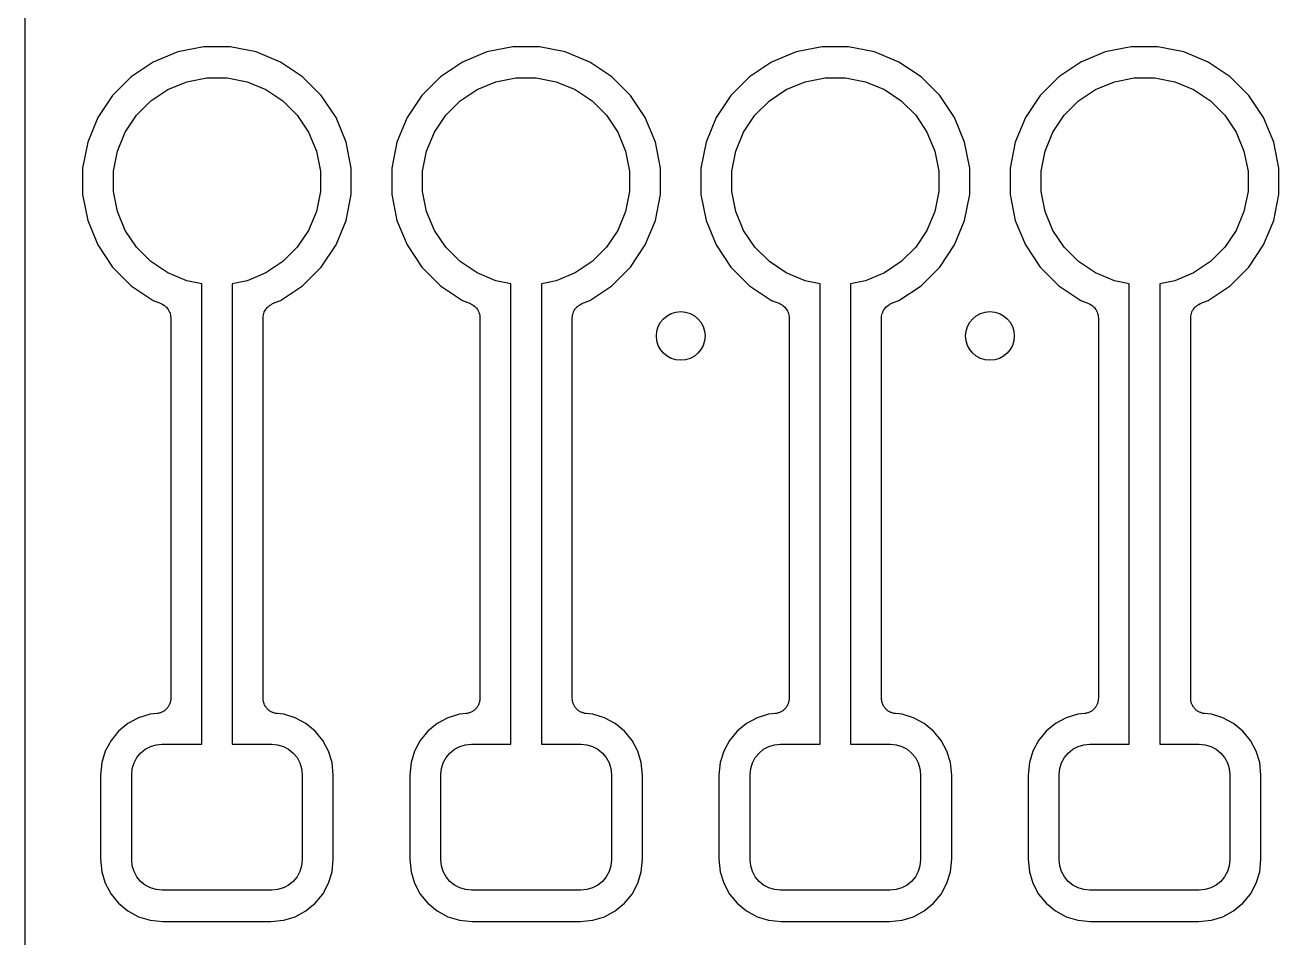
# Model space of a CAD drawing. Extents: x 94.3 to 145.3, y -143.8 to -113.4.
# Drawn here: x 94.31 to 104.61, y -133.21 to -125.72 of the extents above; entities that cross this region are included whole.
import ezdxf

# ---------------------------------------------------------------- set-up
doc = ezdxf.new("R2010")
doc.units = 0
doc.layers.add('BLACK', color=7, linetype='CONTINUOUS')

msp = doc.modelspace()

# ---------------------------------------------------------------- linework, layer by layer
at = {"layer": 'BLACK', "linetype": 'CONTINUOUS'}
for p, q in [((94.309, -142.86), (94.309, -123.466)), ((95.563, -125.938), (95.3621, -126.022)), ((95.7763, -125.896), (95.563, -125.938)), ((95.9937, -125.896), (95.7763, -125.896)), ((96.207, -125.938), (95.9937, -125.896)), ((96.4079, -126.022), (96.207, -125.938)), ((98.103, -125.938), (97.9021, -126.022)), ((98.3163, -125.896), (98.103, -125.938)), ((98.5337, -125.896), (98.3163, -125.896)), ((98.747, -125.938), (98.5337, -125.896)), ((98.9479, -126.022), (98.747, -125.938)), ((100.643, -125.938), (100.442, -126.022)), ((100.856, -125.896), (100.643, -125.938)), ((101.074, -125.896), (100.856, -125.896)), ((101.287, -125.938), (101.074, -125.896)), ((101.488, -126.022), (101.287, -125.938)), ((103.183, -125.938), (102.982, -126.022)), ((103.396, -125.896), (103.183, -125.938)), ((103.614, -125.896), (103.396, -125.896)), ((103.827, -125.938), (103.614, -125.896)), ((104.028, -126.022), (103.827, -125.938)), ((95.3621, -126.022), (95.1812, -126.142)), ((96.5888, -126.142), (96.4079, -126.022)), ((97.9021, -126.022), (97.7212, -126.142)), ((99.1288, -126.142), (98.9479, -126.022)), ((100.442, -126.022), (100.261, -126.142)), ((101.669, -126.142), (101.488, -126.022)), ((102.982, -126.022), (102.801, -126.142)), ((104.209, -126.142), (104.028, -126.022)), ((95.1812, -126.142), (95.0275, -126.296)), ((95.6371, -126.183), (95.8013, -126.15)), ((95.8013, -126.15), (95.9687, -126.15)), ((95.9687, -126.15), (96.1329, -126.183)), ((96.7425, -126.296), (96.5888, -126.142)), ((97.7212, -126.142), (97.5675, -126.296)), ((98.1771, -126.183), (98.3413, -126.15)), ((98.3413, -126.15), (98.5087, -126.15)), ((98.5087, -126.15), (98.6729, -126.183)), ((99.2825, -126.296), (99.1288, -126.142)), ((100.261, -126.142), (100.107, -126.296)), ((100.717, -126.183), (100.881, -126.15)), ((100.881, -126.15), (101.049, -126.15)), ((101.049, -126.15), (101.213, -126.183)), ((101.823, -126.296), (101.669, -126.142)), ((102.801, -126.142), (102.647, -126.296)), ((103.257, -126.183), (103.421, -126.15)), ((103.421, -126.15), (103.589, -126.15)), ((103.589, -126.15), (103.753, -126.183)), ((104.363, -126.296), (104.209, -126.142)), ((95.3432, -126.34), (95.4824, -126.247)), ((95.4824, -126.247), (95.6371, -126.183)), ((96.1329, -126.183), (96.2876, -126.247)), ((96.2876, -126.247), (96.4268, -126.34)), ((97.8832, -126.34), (98.0224, -126.247)), ((98.0224, -126.247), (98.1771, -126.183)), ((98.6729, -126.183), (98.8276, -126.247)), ((98.8276, -126.247), (98.9668, -126.34)), ((100.423, -126.34), (100.562, -126.247)), ((100.562, -126.247), (100.717, -126.183)), ((101.213, -126.183), (101.368, -126.247)), ((101.368, -126.247), (101.507, -126.34)), ((102.963, -126.34), (103.102, -126.247)), ((103.102, -126.247), (103.257, -126.183)), ((103.753, -126.183), (103.908, -126.247)), ((103.908, -126.247), (104.047, -126.34)), ((95.0275, -126.296), (94.9066, -126.477)), ((95.2248, -126.458), (95.3432, -126.34)), ((96.4268, -126.34), (96.5452, -126.458)), ((96.8634, -126.477), (96.7425, -126.296)), ((97.5675, -126.296), (97.4466, -126.477)), ((97.7648, -126.458), (97.8832, -126.34)), ((98.9668, -126.34), (99.0852, -126.458)), ((99.4034, -126.477), (99.2825, -126.296)), ((100.107, -126.296), (99.9866, -126.477)), ((100.305, -126.458), (100.423, -126.34)), ((101.507, -126.34), (101.625, -126.458)), ((101.943, -126.477), (101.823, -126.296)), ((102.647, -126.296), (102.527, -126.477)), ((102.845, -126.458), (102.963, -126.34)), ((104.047, -126.34), (104.165, -126.458)), ((104.483, -126.477), (104.363, -126.296)), ((94.9066, -126.477), (94.8234, -126.678)), ((95.1317, -126.597), (95.2248, -126.458)), ((96.5452, -126.458), (96.6383, -126.597)), ((96.9466, -126.678), (96.8634, -126.477)), ((97.4466, -126.477), (97.3634, -126.678)), ((97.6717, -126.597), (97.7648, -126.458)), ((99.0852, -126.458), (99.1783, -126.597)), ((99.4866, -126.678), (99.4034, -126.477)), ((99.9866, -126.477), (99.9034, -126.678)), ((100.212, -126.597), (100.305, -126.458)), ((101.625, -126.458), (101.718, -126.597)), ((102.027, -126.678), (101.943, -126.477)), ((102.527, -126.477), (102.443, -126.678)), ((102.752, -126.597), (102.845, -126.458)), ((104.165, -126.458), (104.258, -126.597)), ((104.567, -126.678), (104.483, -126.477)), ((94.8234, -126.678), (94.781, -126.891)), ((95.0677, -126.752), (95.1317, -126.597)), ((96.6383, -126.597), (96.7023, -126.752)), ((96.989, -126.891), (96.9466, -126.678)), ((97.3634, -126.678), (97.321, -126.891)), ((97.6077, -126.752), (97.6717, -126.597)), ((99.1783, -126.597), (99.2423, -126.752)), ((99.529, -126.891), (99.4866, -126.678)), ((99.9034, -126.678), (99.861, -126.891)), ((100.148, -126.752), (100.212, -126.597)), ((101.718, -126.597), (101.782, -126.752)), ((102.069, -126.891), (102.027, -126.678)), ((102.443, -126.678), (102.401, -126.891)), ((102.688, -126.752), (102.752, -126.597)), ((104.258, -126.597), (104.322, -126.752)), ((104.609, -126.891), (104.567, -126.678)), ((95.035, -126.916), (95.0677, -126.752)), ((96.7023, -126.752), (96.735, -126.916)), ((97.575, -126.916), (97.6077, -126.752)), ((99.2423, -126.752), (99.275, -126.916)), ((100.115, -126.916), (100.148, -126.752)), ((101.782, -126.752), (101.815, -126.916)), ((102.655, -126.916), (102.688, -126.752)), ((104.322, -126.752), (104.355, -126.916)), ((94.781, -126.891), (94.781, -127.109)), ((96.989, -127.109), (96.989, -126.891)), ((97.321, -126.891), (97.321, -127.109)), ((99.529, -127.109), (99.529, -126.891)), ((99.861, -126.891), (99.861, -127.109)), ((102.069, -127.109), (102.069, -126.891)), ((102.401, -126.891), (102.401, -127.109)), ((104.609, -127.109), (104.609, -126.891)), ((95.035, -127.084), (95.035, -126.916)), ((96.735, -126.916), (96.735, -127.084)), ((97.575, -127.084), (97.575, -126.916)), ((99.275, -126.916), (99.275, -127.084)), ((100.115, -127.084), (100.115, -126.916)), ((101.815, -126.916), (101.815, -127.084)), ((102.655, -127.084), (102.655, -126.916)), ((104.355, -126.916), (104.355, -127.084)), ((95.0677, -127.248), (95.035, -127.084)), ((96.735, -127.084), (96.7023, -127.248)), ((97.6077, -127.248), (97.575, -127.084)), ((99.275, -127.084), (99.2423, -127.248)), ((100.148, -127.248), (100.115, -127.084)), ((101.815, -127.084), (101.782, -127.248)), ((102.688, -127.248), (102.655, -127.084)), ((104.355, -127.084), (104.322, -127.248)), ((94.781, -127.109), (94.8234, -127.322)), ((96.9466, -127.322), (96.989, -127.109)), ((97.321, -127.109), (97.3634, -127.322)), ((99.4866, -127.322), (99.529, -127.109)), ((99.861, -127.109), (99.9034, -127.322)), ((102.027, -127.322), (102.069, -127.109)), ((102.401, -127.109), (102.443, -127.322)), ((104.567, -127.322), (104.609, -127.109)), ((95.1317, -127.403), (95.0677, -127.248)), ((96.7023, -127.248), (96.6383, -127.403)), ((97.6717, -127.403), (97.6077, -127.248)), ((99.2423, -127.248), (99.1783, -127.403)), ((100.212, -127.403), (100.148, -127.248)), ((101.782, -127.248), (101.718, -127.403)), ((102.752, -127.403), (102.688, -127.248)), ((104.322, -127.248), (104.258, -127.403)), ((94.8234, -127.322), (94.9066, -127.523)), ((95.2248, -127.542), (95.1317, -127.403)), ((96.6383, -127.403), (96.5452, -127.542)), ((96.8634, -127.523), (96.9466, -127.322)), ((97.3634, -127.322), (97.4466, -127.523)), ((97.7648, -127.542), (97.6717, -127.403)), ((99.1783, -127.403), (99.0852, -127.542)), ((99.4034, -127.523), (99.4866, -127.322)), ((99.9034, -127.322), (99.9866, -127.523)), ((100.305, -127.542), (100.212, -127.403)), ((101.718, -127.403), (101.625, -127.542)), ((101.943, -127.523), (102.027, -127.322)), ((102.443, -127.322), (102.527, -127.523)), ((102.845, -127.542), (102.752, -127.403)), ((104.258, -127.403), (104.165, -127.542)), ((104.483, -127.523), (104.567, -127.322)), ((94.9066, -127.523), (95.0275, -127.704)), ((95.3432, -127.66), (95.2248, -127.542)), ((96.5452, -127.542), (96.4268, -127.66)), ((96.7425, -127.704), (96.8634, -127.523)), ((97.4466, -127.523), (97.5675, -127.704)), ((97.8832, -127.66), (97.7648, -127.542)), ((99.0852, -127.542), (98.9668, -127.66)), ((99.2825, -127.704), (99.4034, -127.523)), ((99.9866, -127.523), (100.107, -127.704)), ((100.423, -127.66), (100.305, -127.542)), ((101.625, -127.542), (101.507, -127.66)), ((101.823, -127.704), (101.943, -127.523)), ((102.527, -127.523), (102.647, -127.704)), ((102.963, -127.66), (102.845, -127.542)), ((104.165, -127.542), (104.047, -127.66)), ((104.363, -127.704), (104.483, -127.523)), ((95.0275, -127.704), (95.1812, -127.858)), ((95.4824, -127.753), (95.3432, -127.66)), ((96.4268, -127.66), (96.2876, -127.753)), ((96.5888, -127.858), (96.7425, -127.704)), ((97.5675, -127.704), (97.7212, -127.858)), ((98.0224, -127.753), (97.8832, -127.66)), ((98.9668, -127.66), (98.8276, -127.753)), ((99.1288, -127.858), (99.2825, -127.704)), ((100.107, -127.704), (100.261, -127.858)), ((100.562, -127.753), (100.423, -127.66)), ((101.507, -127.66), (101.368, -127.753)), ((101.669, -127.858), (101.823, -127.704)), ((102.647, -127.704), (102.801, -127.858)), ((103.102, -127.753), (102.963, -127.66)), ((104.047, -127.66), (103.908, -127.753)), ((104.209, -127.858), (104.363, -127.704)), ((95.6371, -127.817), (95.4824, -127.753)), ((95.76, -127.842), (95.6371, -127.817)), ((96.1329, -127.817), (96.01, -127.842)), ((96.2876, -127.753), (96.1329, -127.817)), ((98.1771, -127.817), (98.0224, -127.753)), ((98.3, -127.842), (98.1771, -127.817)), ((98.6729, -127.817), (98.55, -127.842)), ((98.8276, -127.753), (98.6729, -127.817)), ((100.717, -127.817), (100.562, -127.753)), ((100.84, -127.842), (100.717, -127.817)), ((101.213, -127.817), (101.09, -127.842)), ((101.368, -127.753), (101.213, -127.817)), ((103.257, -127.817), (103.102, -127.753)), ((103.38, -127.842), (103.257, -127.817)), ((103.753, -127.817), (103.63, -127.842)), ((103.908, -127.753), (103.753, -127.817)), ((95.1812, -127.858), (95.3621, -127.978)), ((95.76, -131.623), (95.76, -127.842)), ((96.01, -127.842), (96.01, -131.623)), ((96.4079, -127.978), (96.5888, -127.858)), ((97.7212, -127.858), (97.9021, -127.978)), ((98.3, -131.623), (98.3, -127.842)), ((98.55, -127.842), (98.55, -131.623)), ((98.9479, -127.978), (99.1288, -127.858)), ((100.261, -127.858), (100.442, -127.978)), ((100.84, -131.623), (100.84, -127.842)), ((101.09, -127.842), (101.09, -131.623)), ((101.488, -127.978), (101.669, -127.858)), ((102.801, -127.858), (102.982, -127.978)), ((103.38, -131.623), (103.38, -127.842)), ((103.63, -127.842), (103.63, -131.623)), ((104.028, -127.978), (104.209, -127.858)), ((95.3621, -127.978), (95.4276, -128.005)), ((95.4276, -128.005), (95.4282, -128.006)), ((95.4282, -128.006), (95.4282, -128.006)), ((95.4282, -128.006), (95.4282, -128.006)), ((95.4282, -128.006), (95.4292, -128.006)), ((95.4292, -128.006), (95.4396, -128.012)), ((95.4396, -128.012), (95.45, -128.018)), ((95.45, -128.018), (95.4504, -128.018)), ((95.4504, -128.018), (95.4509, -128.018)), ((95.4509, -128.018), (95.46, -128.026)), ((95.46, -128.026), (95.4691, -128.033)), ((96.3021, -128.032), (96.3114, -128.025)), ((96.3114, -128.025), (96.3205, -128.017)), ((96.3205, -128.017), (96.321, -128.017)), ((96.321, -128.017), (96.3215, -128.017)), ((96.3215, -128.017), (96.332, -128.011)), ((96.332, -128.011), (96.3424, -128.005)), ((96.3424, -128.005), (96.4079, -127.978)), ((97.9021, -127.978), (97.9676, -128.005)), ((97.9676, -128.005), (97.9682, -128.006)), ((97.9682, -128.006), (97.9682, -128.006)), ((97.9682, -128.006), (97.9682, -128.006)), ((97.9682, -128.006), (97.9692, -128.006)), ((97.9692, -128.006), (97.9796, -128.012)), ((97.9796, -128.012), (97.99, -128.018)), ((97.99, -128.018), (97.9904, -128.018)), ((97.9904, -128.018), (97.9909, -128.018)), ((97.9909, -128.018), (98, -128.026)), ((98, -128.026), (98.0091, -128.033)), ((98.8421, -128.032), (98.8514, -128.025)), ((98.8514, -128.025), (98.8605, -128.017)), ((98.8605, -128.017), (98.861, -128.017)), ((98.861, -128.017), (98.8615, -128.017)), ((98.8615, -128.017), (98.872, -128.011)), ((98.872, -128.011), (98.8824, -128.005)), ((98.8824, -128.005), (98.9479, -127.978)), ((100.442, -127.978), (100.508, -128.005)), ((100.508, -128.005), (100.508, -128.006)), ((100.508, -128.006), (100.508, -128.006)), ((100.508, -128.006), (100.508, -128.006)), ((100.508, -128.006), (100.509, -128.006)), ((100.509, -128.006), (100.52, -128.012)), ((100.52, -128.012), (100.53, -128.018)), ((100.53, -128.018), (100.53, -128.018)), ((100.53, -128.018), (100.531, -128.018)), ((100.531, -128.018), (100.54, -128.026)), ((100.54, -128.026), (100.549, -128.033)), ((101.382, -128.032), (101.391, -128.025)), ((101.391, -128.025), (101.401, -128.017)), ((101.401, -128.017), (101.412, -128.011)), ((101.401, -128.017), (101.401, -128.017)), ((101.401, -128.017), (101.401, -128.017)), ((101.412, -128.011), (101.422, -128.005)), ((101.422, -128.005), (101.488, -127.978)), ((102.982, -127.978), (103.048, -128.005)), ((103.048, -128.005), (103.048, -128.006)), ((103.048, -128.006), (103.048, -128.006)), ((103.048, -128.006), (103.048, -128.006)), ((103.048, -128.006), (103.049, -128.006)), ((103.049, -128.006), (103.06, -128.012)), ((103.06, -128.012), (103.07, -128.018)), ((103.07, -128.018), (103.07, -128.018)), ((103.07, -128.018), (103.071, -128.018)), ((103.071, -128.018), (103.08, -128.026)), ((103.08, -128.026), (103.089, -128.033)), ((103.922, -128.032), (103.931, -128.025)), ((103.931, -128.025), (103.941, -128.017)), ((103.941, -128.017), (103.952, -128.011)), ((103.941, -128.017), (103.941, -128.017)), ((103.941, -128.017), (103.941, -128.017)), ((103.952, -128.011), (103.962, -128.005)), ((103.962, -128.005), (104.028, -127.978)), ((95.4691, -128.033), (95.4695, -128.034)), ((95.4695, -128.034), (95.4699, -128.034)), ((95.4699, -128.034), (95.4772, -128.043)), ((95.4772, -128.043), (95.4848, -128.053)), ((95.4848, -128.053), (95.485, -128.053)), ((95.485, -128.053), (95.4854, -128.053)), ((95.4854, -128.053), (95.4908, -128.064)), ((95.4908, -128.064), (95.4964, -128.074)), ((95.4964, -128.074), (95.4966, -128.075)), ((95.4966, -128.075), (95.4968, -128.075)), ((95.4968, -128.075), (95.5002, -128.087)), ((95.5002, -128.087), (95.5036, -128.098)), ((95.5036, -128.098), (95.5036, -128.099)), ((95.5036, -128.099), (95.5038, -128.099)), ((95.5038, -128.099), (95.5048, -128.111)), ((95.5048, -128.111), (95.506, -128.123)), ((95.506, -128.123), (95.506, -131.246)), ((96.264, -128.121), (96.2653, -128.109)), ((96.264, -128.122), (96.264, -128.121)), ((96.264, -128.123), (96.264, -128.122)), ((96.264, -128.122), (96.264, -128.122)), ((96.264, -128.122), (96.264, -128.122)), ((96.264, -131.246), (96.264, -128.123)), ((96.2653, -128.109), (96.2665, -128.098)), ((96.2665, -128.098), (96.2667, -128.097)), ((96.2667, -128.097), (96.2668, -128.096)), ((96.2668, -128.096), (96.2704, -128.085)), ((96.2704, -128.085), (96.2738, -128.074)), ((96.2738, -128.074), (96.2741, -128.073)), ((96.2741, -128.073), (96.2743, -128.073)), ((96.2743, -128.073), (96.28, -128.062)), ((96.28, -128.062), (96.2856, -128.052)), ((96.2856, -128.052), (96.2859, -128.052)), ((96.2859, -128.052), (96.2862, -128.051)), ((96.2862, -128.051), (96.2938, -128.042)), ((96.2938, -128.042), (96.3014, -128.033)), ((96.3014, -128.033), (96.3018, -128.033)), ((96.3018, -128.033), (96.3021, -128.032)), ((98.0091, -128.033), (98.0095, -128.034)), ((98.0095, -128.034), (98.0099, -128.034)), ((98.0099, -128.034), (98.0172, -128.043)), ((98.0172, -128.043), (98.0248, -128.053)), ((98.0248, -128.053), (98.025, -128.053)), ((98.025, -128.053), (98.0254, -128.053)), ((98.0254, -128.053), (98.0308, -128.064)), ((98.0308, -128.064), (98.0364, -128.074)), ((98.0364, -128.074), (98.0366, -128.075)), ((98.0366, -128.075), (98.0368, -128.075)), ((98.0368, -128.075), (98.0402, -128.087)), ((98.0402, -128.087), (98.0436, -128.098)), ((98.0436, -128.098), (98.0436, -128.099)), ((98.0436, -128.099), (98.0438, -128.099)), ((98.0438, -128.099), (98.0448, -128.111)), ((98.0448, -128.111), (98.046, -128.123)), ((98.046, -128.123), (98.046, -131.246)), ((98.804, -128.121), (98.8053, -128.109)), ((98.804, -128.122), (98.804, -128.121)), ((98.804, -128.123), (98.804, -128.122)), ((98.804, -128.122), (98.804, -128.122)), ((98.804, -128.122), (98.804, -128.122)), ((98.804, -131.246), (98.804, -128.123)), ((98.8053, -128.109), (98.8066, -128.098)), ((98.8066, -128.098), (98.8067, -128.097)), ((98.8067, -128.097), (98.8068, -128.096)), ((98.8068, -128.096), (98.8104, -128.085)), ((98.8104, -128.085), (98.8138, -128.074)), ((98.8138, -128.074), (98.8141, -128.073)), ((98.8141, -128.073), (98.8143, -128.073)), ((98.8143, -128.073), (98.82, -128.062)), ((98.82, -128.062), (98.8256, -128.052)), ((98.8256, -128.052), (98.8259, -128.052)), ((98.8259, -128.052), (98.8262, -128.051)), ((98.8262, -128.051), (98.8338, -128.042)), ((98.8338, -128.042), (98.8414, -128.033)), ((98.8414, -128.033), (98.8418, -128.033)), ((98.8418, -128.033), (98.8421, -128.032)), ((100.549, -128.033), (100.549, -128.034)), ((100.549, -128.034), (100.55, -128.034)), ((100.55, -128.034), (100.557, -128.043)), ((100.557, -128.043), (100.565, -128.053)), ((100.565, -128.053), (100.565, -128.053)), ((100.565, -128.053), (100.565, -128.053)), ((100.565, -128.053), (100.571, -128.064)), ((100.571, -128.064), (100.576, -128.074)), ((100.576, -128.074), (100.577, -128.075)), ((100.577, -128.075), (100.577, -128.075)), ((100.577, -128.075), (100.58, -128.087)), ((100.58, -128.087), (100.584, -128.098)), ((100.584, -128.098), (100.584, -128.099)), ((100.584, -128.099), (100.584, -128.099)), ((100.584, -128.099), (100.585, -128.111)), ((100.585, -128.111), (100.586, -128.123)), ((100.586, -128.123), (100.586, -131.246)), ((101.344, -128.121), (101.345, -128.109)), ((101.344, -128.122), (101.344, -128.121)), ((101.344, -128.123), (101.344, -128.122)), ((101.344, -128.122), (101.344, -128.122)), ((101.344, -128.122), (101.344, -128.122)), ((101.344, -131.246), (101.344, -128.123)), ((101.345, -128.109), (101.347, -128.098)), ((101.347, -128.096), (101.35, -128.085)), ((101.347, -128.097), (101.347, -128.096)), ((101.347, -128.098), (101.347, -128.097)), ((101.35, -128.085), (101.354, -128.074)), ((101.354, -128.073), (101.36, -128.062)), ((101.354, -128.074), (101.354, -128.073)), ((101.354, -128.073), (101.354, -128.073)), ((101.36, -128.062), (101.366, -128.052)), ((101.366, -128.051), (101.374, -128.042)), ((101.366, -128.052), (101.366, -128.051)), ((101.366, -128.052), (101.366, -128.052)), ((101.374, -128.042), (101.381, -128.033)), ((101.381, -128.033), (101.382, -128.033)), ((101.382, -128.033), (101.382, -128.032)), ((103.089, -128.033), (103.089, -128.034)), ((103.089, -128.034), (103.09, -128.034)), ((103.09, -128.034), (103.097, -128.043)), ((103.097, -128.043), (103.105, -128.053)), ((103.105, -128.053), (103.105, -128.053)), ((103.105, -128.053), (103.105, -128.053)), ((103.105, -128.053), (103.111, -128.064)), ((103.111, -128.064), (103.116, -128.074)), ((103.116, -128.074), (103.117, -128.075)), ((103.117, -128.075), (103.117, -128.075)), ((103.117, -128.075), (103.12, -128.087)), ((103.12, -128.087), (103.124, -128.098)), ((103.124, -128.098), (103.124, -128.099)), ((103.124, -128.099), (103.124, -128.099)), ((103.124, -128.099), (103.125, -128.111)), ((103.125, -128.111), (103.126, -128.123)), ((103.126, -128.123), (103.126, -131.246)), ((103.884, -128.121), (103.885, -128.109)), ((103.884, -128.122), (103.884, -128.121)), ((103.884, -128.123), (103.884, -128.122)), ((103.884, -128.122), (103.884, -128.122)), ((103.884, -128.122), (103.884, -128.122)), ((103.884, -131.246), (103.884, -128.123)), ((103.885, -128.109), (103.887, -128.098)), ((103.887, -128.096), (103.89, -128.085)), ((103.887, -128.097), (103.887, -128.096)), ((103.887, -128.098), (103.887, -128.097)), ((103.89, -128.085), (103.894, -128.074)), ((103.894, -128.073), (103.9, -128.062)), ((103.894, -128.074), (103.894, -128.073)), ((103.894, -128.073), (103.894, -128.073)), ((103.9, -128.062), (103.906, -128.052)), ((103.906, -128.051), (103.914, -128.042)), ((103.906, -128.052), (103.906, -128.051)), ((103.906, -128.052), (103.906, -128.052)), ((103.914, -128.042), (103.921, -128.033)), ((103.921, -128.033), (103.922, -128.033)), ((103.922, -128.033), (103.922, -128.032)), ((95.4801, -131.322), (95.4769, -131.327)), ((95.4838, -131.317), (95.4801, -131.322)), ((95.487, -131.312), (95.4838, -131.317)), ((95.4907, -131.306), (95.487, -131.312)), ((95.493, -131.301), (95.4907, -131.306)), ((95.4957, -131.296), (95.493, -131.301)), ((95.4978, -131.289), (95.4957, -131.296)), ((95.5003, -131.283), (95.4978, -131.289)), ((95.5015, -131.278), (95.5003, -131.283)), ((95.5032, -131.272), (95.5015, -131.278)), ((95.504, -131.265), (95.5032, -131.272)), ((95.5053, -131.259), (95.504, -131.265)), ((95.506, -131.247), (95.5053, -131.253)), ((95.5053, -131.253), (95.5053, -131.259)), ((95.506, -131.246), (95.506, -131.247)), ((96.2646, -131.251), (96.264, -131.246)), ((96.2645, -131.257), (96.2646, -131.251)), ((96.2658, -131.264), (96.2645, -131.257)), ((96.2664, -131.27), (96.2658, -131.264)), ((96.2681, -131.276), (96.2664, -131.27)), ((96.2692, -131.281), (96.2681, -131.276)), ((96.2717, -131.288), (96.2692, -131.281)), ((96.2736, -131.294), (96.2717, -131.288)), ((96.2763, -131.299), (96.2736, -131.294)), ((96.2784, -131.304), (96.2763, -131.299)), ((96.2821, -131.31), (96.2784, -131.304)), ((96.2852, -131.316), (96.2821, -131.31)), ((96.2888, -131.32), (96.2852, -131.316)), ((96.292, -131.325), (96.2888, -131.32)), ((98.0201, -131.322), (98.0169, -131.327)), ((98.0238, -131.317), (98.0201, -131.322)), ((98.027, -131.312), (98.0238, -131.317)), ((98.0307, -131.306), (98.027, -131.312)), ((98.033, -131.301), (98.0307, -131.306)), ((98.0357, -131.296), (98.033, -131.301)), ((98.0378, -131.289), (98.0357, -131.296)), ((98.0403, -131.283), (98.0378, -131.289)), ((98.0415, -131.278), (98.0403, -131.283)), ((98.0432, -131.272), (98.0415, -131.278)), ((98.044, -131.265), (98.0432, -131.272)), ((98.0453, -131.259), (98.044, -131.265)), ((98.046, -131.247), (98.0453, -131.253)), ((98.0453, -131.253), (98.0453, -131.259)), ((98.046, -131.246), (98.046, -131.247)), ((98.8046, -131.251), (98.804, -131.246)), ((98.8045, -131.257), (98.8046, -131.251)), ((98.8058, -131.264), (98.8045, -131.257)), ((98.8064, -131.27), (98.8058, -131.264)), ((98.8081, -131.276), (98.8064, -131.27)), ((98.8092, -131.281), (98.8081, -131.276)), ((98.8117, -131.288), (98.8092, -131.281)), ((98.8136, -131.294), (98.8117, -131.288)), ((98.8163, -131.299), (98.8136, -131.294)), ((98.8184, -131.304), (98.8163, -131.299)), ((98.8221, -131.31), (98.8184, -131.304)), ((98.8252, -131.316), (98.8221, -131.31)), ((98.8288, -131.32), (98.8252, -131.316)), ((98.832, -131.325), (98.8288, -131.32)), ((100.56, -131.322), (100.557, -131.327)), ((100.564, -131.317), (100.56, -131.322)), ((100.567, -131.312), (100.564, -131.317)), ((100.571, -131.306), (100.567, -131.312)), ((100.573, -131.301), (100.571, -131.306)), ((100.576, -131.296), (100.573, -131.301)), ((100.578, -131.289), (100.576, -131.296)), ((100.58, -131.283), (100.578, -131.289)), ((100.581, -131.278), (100.58, -131.283)), ((100.583, -131.272), (100.581, -131.278)), ((100.584, -131.265), (100.583, -131.272)), ((100.585, -131.259), (100.584, -131.265)), ((100.586, -131.247), (100.585, -131.253)), ((100.585, -131.253), (100.585, -131.259)), ((100.586, -131.246), (100.586, -131.247)), ((101.345, -131.251), (101.344, -131.246)), ((101.345, -131.257), (101.345, -131.251)), ((101.346, -131.264), (101.345, -131.257)), ((101.346, -131.27), (101.346, -131.264)), ((101.348, -131.276), (101.346, -131.27)), ((101.349, -131.281), (101.348, -131.276)), ((101.352, -131.288), (101.349, -131.281)), ((101.354, -131.294), (101.352, -131.288)), ((101.356, -131.299), (101.354, -131.294)), ((101.358, -131.304), (101.356, -131.299)), ((101.362, -131.31), (101.358, -131.304)), ((101.365, -131.316), (101.362, -131.31)), ((101.369, -131.32), (101.365, -131.316)), ((101.372, -131.325), (101.369, -131.32)), ((103.1, -131.322), (103.097, -131.327)), ((103.104, -131.317), (103.1, -131.322)), ((103.107, -131.312), (103.104, -131.317)), ((103.111, -131.306), (103.107, -131.312)), ((103.113, -131.301), (103.111, -131.306)), ((103.116, -131.296), (103.113, -131.301)), ((103.118, -131.289), (103.116, -131.296)), ((103.12, -131.283), (103.118, -131.289)), ((103.121, -131.278), (103.12, -131.283)), ((103.123, -131.272), (103.121, -131.278)), ((103.124, -131.265), (103.123, -131.272)), ((103.125, -131.259), (103.124, -131.265)), ((103.126, -131.247), (103.125, -131.253)), ((103.125, -131.253), (103.125, -131.259)), ((103.126, -131.246), (103.126, -131.247)), ((103.885, -131.251), (103.884, -131.246)), ((103.885, -131.257), (103.885, -131.251)), ((103.886, -131.264), (103.885, -131.257)), ((103.886, -131.27), (103.886, -131.264)), ((103.888, -131.276), (103.886, -131.27)), ((103.889, -131.281), (103.888, -131.276)), ((103.892, -131.288), (103.889, -131.281)), ((103.894, -131.294), (103.892, -131.288)), ((103.896, -131.299), (103.894, -131.294)), ((103.898, -131.304), (103.896, -131.299)), ((103.902, -131.31), (103.898, -131.304)), ((103.905, -131.316), (103.902, -131.31)), ((103.909, -131.32), (103.905, -131.316)), ((103.912, -131.325), (103.909, -131.32)), ((95.2417, -131.406), (95.1543, -131.453)), ((95.3364, -131.377), (95.2417, -131.406)), ((95.3914, -131.372), (95.3364, -131.377)), ((95.3971, -131.371), (95.3914, -131.372)), ((95.4028, -131.37), (95.3971, -131.371)), ((95.4092, -131.369), (95.4028, -131.37)), ((95.4158, -131.367), (95.4092, -131.369)), ((95.4211, -131.365), (95.4158, -131.367)), ((95.4266, -131.363), (95.4211, -131.365)), ((95.4325, -131.36), (95.4266, -131.363)), ((95.4387, -131.358), (95.4325, -131.36)), ((95.4435, -131.355), (95.4387, -131.358)), ((95.4485, -131.352), (95.4435, -131.355)), ((95.4538, -131.348), (95.4485, -131.352)), ((95.4593, -131.344), (95.4538, -131.348)), ((95.4634, -131.34), (95.4593, -131.344)), ((95.4679, -131.336), (95.4634, -131.34)), ((95.4722, -131.331), (95.4679, -131.336)), ((95.4769, -131.327), (95.4722, -131.331)), ((96.2967, -131.33), (96.292, -131.325)), ((96.3009, -131.335), (96.2967, -131.33)), ((96.3053, -131.339), (96.3009, -131.335)), ((96.3093, -131.343), (96.3053, -131.339)), ((96.3148, -131.347), (96.3093, -131.343)), ((96.32, -131.351), (96.3148, -131.347)), ((96.325, -131.354), (96.32, -131.351)), ((96.3298, -131.357), (96.325, -131.354)), ((96.3359, -131.36), (96.3298, -131.357)), ((96.3418, -131.363), (96.3359, -131.36)), ((96.3473, -131.364), (96.3418, -131.363)), ((96.3525, -131.367), (96.3473, -131.364)), ((96.3591, -131.368), (96.3525, -131.367)), ((96.3655, -131.37), (96.3591, -131.368)), ((96.3712, -131.371), (96.3655, -131.37)), ((96.3768, -131.372), (96.3712, -131.371)), ((96.3786, -131.372), (96.3768, -131.372)), ((96.4336, -131.377), (96.3786, -131.372)), ((96.5283, -131.406), (96.4336, -131.377)), ((96.6157, -131.453), (96.5283, -131.406)), ((97.7817, -131.406), (97.6943, -131.453)), ((97.8764, -131.377), (97.7817, -131.406)), ((97.9314, -131.372), (97.8764, -131.377)), ((97.9371, -131.371), (97.9314, -131.372)), ((97.9428, -131.37), (97.9371, -131.371)), ((97.9492, -131.369), (97.9428, -131.37)), ((97.9558, -131.367), (97.9492, -131.369)), ((97.9611, -131.365), (97.9558, -131.367)), ((97.9666, -131.363), (97.9611, -131.365)), ((97.9725, -131.36), (97.9666, -131.363)), ((97.9787, -131.358), (97.9725, -131.36)), ((97.9835, -131.355), (97.9787, -131.358)), ((97.9885, -131.352), (97.9835, -131.355)), ((97.9938, -131.348), (97.9885, -131.352)), ((97.9993, -131.344), (97.9938, -131.348)), ((98.0034, -131.34), (97.9993, -131.344)), ((98.0079, -131.336), (98.0034, -131.34)), ((98.0122, -131.331), (98.0079, -131.336)), ((98.0169, -131.327), (98.0122, -131.331)), ((98.8367, -131.33), (98.832, -131.325)), ((98.8409, -131.335), (98.8367, -131.33)), ((98.8453, -131.339), (98.8409, -131.335)), ((98.8493, -131.343), (98.8453, -131.339)), ((98.8548, -131.347), (98.8493, -131.343)), ((98.86, -131.351), (98.8548, -131.347)), ((98.865, -131.354), (98.86, -131.351)), ((98.8698, -131.357), (98.865, -131.354)), ((98.8759, -131.36), (98.8698, -131.357)), ((98.8818, -131.363), (98.8759, -131.36)), ((98.8873, -131.364), (98.8818, -131.363)), ((98.8925, -131.367), (98.8873, -131.364)), ((98.8991, -131.368), (98.8925, -131.367)), ((98.9055, -131.37), (98.8991, -131.368)), ((98.9112, -131.371), (98.9055, -131.37)), ((98.9168, -131.372), (98.9112, -131.371)), ((98.9186, -131.372), (98.9168, -131.372)), ((98.9736, -131.377), (98.9186, -131.372)), ((99.0683, -131.406), (98.9736, -131.377)), ((99.1557, -131.453), (99.0683, -131.406)), ((100.322, -131.406), (100.234, -131.453)), ((100.416, -131.377), (100.322, -131.406)), ((100.471, -131.372), (100.416, -131.377)), ((100.477, -131.371), (100.471, -131.372)), ((100.483, -131.37), (100.477, -131.371)), ((100.489, -131.369), (100.483, -131.37)), ((100.496, -131.367), (100.489, -131.369)), ((100.501, -131.365), (100.496, -131.367)), ((100.507, -131.363), (100.501, -131.365)), ((100.512, -131.36), (100.507, -131.363)), ((100.519, -131.358), (100.512, -131.36)), ((100.523, -131.355), (100.519, -131.358)), ((100.529, -131.352), (100.523, -131.355)), ((100.534, -131.348), (100.529, -131.352)), ((100.539, -131.344), (100.534, -131.348)), ((100.543, -131.34), (100.539, -131.344)), ((100.548, -131.336), (100.543, -131.34)), ((100.552, -131.331), (100.548, -131.336)), ((100.557, -131.327), (100.552, -131.331)), ((101.377, -131.33), (101.372, -131.325)), ((101.381, -131.335), (101.377, -131.33)), ((101.385, -131.339), (101.381, -131.335)), ((101.389, -131.343), (101.385, -131.339)), ((101.395, -131.347), (101.389, -131.343)), ((101.4, -131.351), (101.395, -131.347)), ((101.405, -131.354), (101.4, -131.351)), ((101.41, -131.357), (101.405, -131.354)), ((101.416, -131.36), (101.41, -131.357)), ((101.422, -131.363), (101.416, -131.36)), ((101.427, -131.364), (101.422, -131.363)), ((101.433, -131.367), (101.427, -131.364)), ((101.439, -131.368), (101.433, -131.367)), ((101.445, -131.37), (101.439, -131.368)), ((101.451, -131.371), (101.445, -131.37)), ((101.457, -131.372), (101.451, -131.371)), ((101.459, -131.372), (101.457, -131.372)), ((101.514, -131.377), (101.459, -131.372)), ((101.608, -131.406), (101.514, -131.377)), ((101.696, -131.453), (101.608, -131.406)), ((102.862, -131.406), (102.774, -131.453)), ((102.956, -131.377), (102.862, -131.406)), ((103.011, -131.372), (102.956, -131.377)), ((103.017, -131.371), (103.011, -131.372)), ((103.023, -131.37), (103.017, -131.371)), ((103.029, -131.369), (103.023, -131.37)), ((103.036, -131.367), (103.029, -131.369)), ((103.041, -131.365), (103.036, -131.367)), ((103.047, -131.363), (103.041, -131.365)), ((103.052, -131.36), (103.047, -131.363)), ((103.059, -131.358), (103.052, -131.36)), ((103.063, -131.355), (103.059, -131.358)), ((103.069, -131.352), (103.063, -131.355)), ((103.074, -131.348), (103.069, -131.352)), ((103.079, -131.344), (103.074, -131.348)), ((103.083, -131.34), (103.079, -131.344)), ((103.088, -131.336), (103.083, -131.34)), ((103.092, -131.331), (103.088, -131.336)), ((103.097, -131.327), (103.092, -131.331)), ((103.917, -131.33), (103.912, -131.325)), ((103.921, -131.335), (103.917, -131.33)), ((103.925, -131.339), (103.921, -131.335)), ((103.929, -131.343), (103.925, -131.339)), ((103.935, -131.347), (103.929, -131.343)), ((103.94, -131.351), (103.935, -131.347)), ((103.945, -131.354), (103.94, -131.351)), ((103.95, -131.357), (103.945, -131.354)), ((103.956, -131.36), (103.95, -131.357)), ((103.962, -131.363), (103.956, -131.36)), ((103.967, -131.364), (103.962, -131.363)), ((103.973, -131.367), (103.967, -131.364)), ((103.979, -131.368), (103.973, -131.367)), ((103.985, -131.37), (103.979, -131.368)), ((103.991, -131.371), (103.985, -131.37)), ((103.997, -131.372), (103.991, -131.371)), ((103.999, -131.372), (103.997, -131.372)), ((104.054, -131.377), (103.999, -131.372)), ((104.148, -131.406), (104.054, -131.377)), ((104.236, -131.453), (104.148, -131.406)), ((95.0777, -131.516), (95.0149, -131.592)), ((95.1543, -131.453), (95.0777, -131.516)), ((96.6923, -131.516), (96.6157, -131.453)), ((96.7551, -131.592), (96.6923, -131.516)), ((97.6177, -131.516), (97.5549, -131.592)), ((97.6943, -131.453), (97.6177, -131.516)), ((99.2323, -131.516), (99.1557, -131.453)), ((99.2951, -131.592), (99.2323, -131.516)), ((100.158, -131.516), (100.095, -131.592)), ((100.234, -131.453), (100.158, -131.516)), ((101.772, -131.516), (101.696, -131.453)), ((101.835, -131.592), (101.772, -131.516)), ((102.698, -131.516), (102.635, -131.592)), ((102.774, -131.453), (102.698, -131.516)), ((104.312, -131.516), (104.236, -131.453)), ((104.375, -131.592), (104.312, -131.516)), ((95.0149, -131.592), (94.9682, -131.68)), ((95.3393, -131.642), (95.3862, -131.628)), ((95.3862, -131.628), (95.435, -131.623)), ((95.435, -131.623), (95.76, -131.623)), ((96.01, -131.623), (96.335, -131.623)), ((96.335, -131.623), (96.3838, -131.628)), ((96.3838, -131.628), (96.4307, -131.642)), ((96.8018, -131.68), (96.7551, -131.592)), ((97.5549, -131.592), (97.5082, -131.68)), ((97.8793, -131.642), (97.9262, -131.628)), ((97.9262, -131.628), (97.975, -131.623)), ((97.975, -131.623), (98.3, -131.623)), ((98.55, -131.623), (98.875, -131.623)), ((98.875, -131.623), (98.9238, -131.628)), ((98.9238, -131.628), (98.9707, -131.642)), ((99.3418, -131.68), (99.2951, -131.592)), ((100.095, -131.592), (100.048, -131.68)), ((100.419, -131.642), (100.466, -131.628)), ((100.466, -131.628), (100.515, -131.623)), ((100.515, -131.623), (100.84, -131.623)), ((101.09, -131.623), (101.415, -131.623)), ((101.415, -131.623), (101.464, -131.628)), ((101.464, -131.628), (101.511, -131.642)), ((101.882, -131.68), (101.835, -131.592)), ((102.635, -131.592), (102.588, -131.68)), ((102.959, -131.642), (103.006, -131.628)), ((103.006, -131.628), (103.055, -131.623)), ((103.055, -131.623), (103.38, -131.623)), ((103.63, -131.623), (103.955, -131.623)), ((103.955, -131.623), (104.004, -131.628)), ((104.004, -131.628), (104.051, -131.642)), ((104.422, -131.68), (104.375, -131.592)), ((94.9682, -131.68), (94.9395, -131.774)), ((95.204, -131.777), (95.2271, -131.734)), ((95.2271, -131.734), (95.2582, -131.696)), ((95.2582, -131.696), (95.2961, -131.665)), ((95.2961, -131.665), (95.3393, -131.642)), ((96.4307, -131.642), (96.4739, -131.665)), ((96.4739, -131.665), (96.5118, -131.696)), ((96.5118, -131.696), (96.5429, -131.734)), ((96.5429, -131.734), (96.566, -131.777)), ((96.8305, -131.774), (96.8018, -131.68)), ((97.5082, -131.68), (97.4795, -131.774)), ((97.744, -131.777), (97.7671, -131.734)), ((97.7671, -131.734), (97.7982, -131.696)), ((97.7982, -131.696), (97.8361, -131.665)), ((97.8361, -131.665), (97.8793, -131.642)), ((98.9707, -131.642), (99.0139, -131.665)), ((99.0139, -131.665), (99.0518, -131.696)), ((99.0518, -131.696), (99.0829, -131.734)), ((99.0829, -131.734), (99.106, -131.777)), ((99.3705, -131.774), (99.3418, -131.68)), ((100.048, -131.68), (100.019, -131.774)), ((100.284, -131.777), (100.307, -131.734)), ((100.307, -131.734), (100.338, -131.696)), ((100.338, -131.696), (100.376, -131.665)), ((100.376, -131.665), (100.419, -131.642)), ((101.511, -131.642), (101.554, -131.665)), ((101.554, -131.665), (101.592, -131.696)), ((101.592, -131.696), (101.623, -131.734)), ((101.623, -131.734), (101.646, -131.777)), ((101.911, -131.774), (101.882, -131.68)), ((102.588, -131.68), (102.559, -131.774)), ((102.824, -131.777), (102.847, -131.734)), ((102.847, -131.734), (102.878, -131.696)), ((102.878, -131.696), (102.916, -131.665)), ((102.916, -131.665), (102.959, -131.642)), ((104.051, -131.642), (104.094, -131.665)), ((104.094, -131.665), (104.132, -131.696)), ((104.132, -131.696), (104.163, -131.734)), ((104.163, -131.734), (104.186, -131.777)), ((104.451, -131.774), (104.422, -131.68)), ((94.9395, -131.774), (94.9292, -131.879)), ((95.185, -131.873), (95.1898, -131.824)), ((95.1898, -131.824), (95.204, -131.777)), ((96.566, -131.777), (96.5802, -131.824)), ((96.5802, -131.824), (96.585, -131.873)), ((96.8408, -131.879), (96.8305, -131.774)), ((97.4795, -131.774), (97.4692, -131.879)), ((97.725, -131.873), (97.7298, -131.824)), ((97.7298, -131.824), (97.744, -131.777)), ((99.106, -131.777), (99.1202, -131.824)), ((99.1202, -131.824), (99.125, -131.873)), ((99.3808, -131.879), (99.3705, -131.774)), ((100.019, -131.774), (100.009, -131.879)), ((100.265, -131.873), (100.27, -131.824)), ((100.27, -131.824), (100.284, -131.777)), ((101.646, -131.777), (101.66, -131.824)), ((101.66, -131.824), (101.665, -131.873)), ((101.921, -131.879), (101.911, -131.774)), ((102.559, -131.774), (102.549, -131.879)), ((102.805, -131.873), (102.81, -131.824)), ((102.81, -131.824), (102.824, -131.777)), ((104.186, -131.777), (104.2, -131.824)), ((104.2, -131.824), (104.205, -131.873)), ((104.461, -131.879), (104.451, -131.774)), ((94.9292, -131.879), (94.9292, -132.567)), ((95.185, -132.573), (95.185, -131.873)), ((96.585, -131.873), (96.585, -132.573)), ((96.8408, -132.567), (96.8408, -131.879)), ((97.4692, -131.879), (97.4692, -132.567)), ((97.725, -132.573), (97.725, -131.873)), ((99.125, -131.873), (99.125, -132.573)), ((99.3808, -132.567), (99.3808, -131.879)), ((100.009, -131.879), (100.009, -132.567)), ((100.265, -132.573), (100.265, -131.873)), ((101.665, -131.873), (101.665, -132.573)), ((101.921, -132.567), (101.921, -131.879)), ((102.549, -131.879), (102.549, -132.567)), ((102.805, -132.573), (102.805, -131.873)), ((104.205, -131.873), (104.205, -132.573)), ((104.461, -132.567), (104.461, -131.879)), ((94.9292, -132.567), (94.9395, -132.672)), ((95.1898, -132.622), (95.185, -132.573)), ((95.204, -132.669), (95.1898, -132.622)), ((96.5802, -132.622), (96.566, -132.669)), ((96.585, -132.573), (96.5802, -132.622)), ((96.8305, -132.672), (96.8408, -132.567)), ((97.4692, -132.567), (97.4795, -132.672)), ((97.7298, -132.622), (97.725, -132.573)), ((97.744, -132.669), (97.7298, -132.622)), ((99.1202, -132.622), (99.106, -132.669)), ((99.125, -132.573), (99.1202, -132.622)), ((99.3705, -132.672), (99.3808, -132.567)), ((100.009, -132.567), (100.019, -132.672)), ((100.27, -132.622), (100.265, -132.573)), ((100.284, -132.669), (100.27, -132.622)), ((101.66, -132.622), (101.646, -132.669)), ((101.665, -132.573), (101.66, -132.622)), ((101.911, -132.672), (101.921, -132.567)), ((102.549, -132.567), (102.559, -132.672)), ((102.81, -132.622), (102.805, -132.573)), ((102.824, -132.669), (102.81, -132.622)), ((104.2, -132.622), (104.186, -132.669)), ((104.205, -132.573), (104.2, -132.622)), ((104.451, -132.672), (104.461, -132.567)), ((94.9395, -132.672), (94.9682, -132.766)), ((94.9682, -132.766), (95.0149, -132.854)), ((95.2271, -132.712), (95.204, -132.669)), ((95.2582, -132.75), (95.2271, -132.712)), ((95.2961, -132.781), (95.2582, -132.75)), ((96.5118, -132.75), (96.4739, -132.781)), ((96.5429, -132.712), (96.5118, -132.75)), ((96.566, -132.669), (96.5429, -132.712)), ((96.7551, -132.854), (96.8018, -132.766)), ((96.8018, -132.766), (96.8305, -132.672)), ((97.4795, -132.672), (97.5082, -132.766)), ((97.5082, -132.766), (97.5549, -132.854)), ((97.7671, -132.712), (97.744, -132.669)), ((97.7982, -132.75), (97.7671, -132.712)), ((97.8361, -132.781), (97.7982, -132.75)), ((99.0518, -132.75), (99.0139, -132.781)), ((99.0829, -132.712), (99.0518, -132.75)), ((99.106, -132.669), (99.0829, -132.712)), ((99.2951, -132.854), (99.3418, -132.766)), ((99.3418, -132.766), (99.3705, -132.672)), ((100.019, -132.672), (100.048, -132.766)), ((100.048, -132.766), (100.095, -132.854)), ((100.307, -132.712), (100.284, -132.669)), ((100.338, -132.75), (100.307, -132.712)), ((100.376, -132.781), (100.338, -132.75)), ((101.592, -132.75), (101.554, -132.781)), ((101.623, -132.712), (101.592, -132.75)), ((101.646, -132.669), (101.623, -132.712)), ((101.835, -132.854), (101.882, -132.766)), ((101.882, -132.766), (101.911, -132.672)), ((102.559, -132.672), (102.588, -132.766)), ((102.588, -132.766), (102.635, -132.854)), ((102.847, -132.712), (102.824, -132.669)), ((102.878, -132.75), (102.847, -132.712)), ((102.916, -132.781), (102.878, -132.75)), ((104.132, -132.75), (104.094, -132.781)), ((104.163, -132.712), (104.132, -132.75)), ((104.186, -132.669), (104.163, -132.712)), ((104.375, -132.854), (104.422, -132.766)), ((104.422, -132.766), (104.451, -132.672)), ((95.0149, -132.854), (95.0777, -132.93)), ((95.3393, -132.804), (95.2961, -132.781)), ((95.3862, -132.818), (95.3393, -132.804)), ((95.435, -132.823), (95.3862, -132.818)), ((96.335, -132.823), (95.435, -132.823)), ((96.3838, -132.818), (96.335, -132.823)), ((96.4307, -132.804), (96.3838, -132.818)), ((96.4739, -132.781), (96.4307, -132.804)), ((96.6923, -132.93), (96.7551, -132.854)), ((97.5549, -132.854), (97.6177, -132.93)), ((97.8793, -132.804), (97.8361, -132.781)), ((97.9262, -132.818), (97.8793, -132.804)), ((97.975, -132.823), (97.9262, -132.818)), ((98.875, -132.823), (97.975, -132.823)), ((98.9238, -132.818), (98.875, -132.823)), ((98.9707, -132.804), (98.9238, -132.818)), ((99.0139, -132.781), (98.9707, -132.804)), ((99.2323, -132.93), (99.2951, -132.854)), ((100.095, -132.854), (100.158, -132.93)), ((100.419, -132.804), (100.376, -132.781)), ((100.466, -132.818), (100.419, -132.804)), ((100.515, -132.823), (100.466, -132.818)), ((101.415, -132.823), (100.515, -132.823)), ((101.464, -132.818), (101.415, -132.823)), ((101.511, -132.804), (101.464, -132.818)), ((101.554, -132.781), (101.511, -132.804)), ((101.772, -132.93), (101.835, -132.854)), ((102.635, -132.854), (102.698, -132.93)), ((102.959, -132.804), (102.916, -132.781)), ((103.006, -132.818), (102.959, -132.804)), ((103.055, -132.823), (103.006, -132.818)), ((103.955, -132.823), (103.055, -132.823)), ((104.004, -132.818), (103.955, -132.823)), ((104.051, -132.804), (104.004, -132.818)), ((104.094, -132.781), (104.051, -132.804)), ((104.312, -132.93), (104.375, -132.854)), ((95.0777, -132.93), (95.1543, -132.993)), ((96.6157, -132.993), (96.6923, -132.93)), ((97.6177, -132.93), (97.6943, -132.993)), ((99.1557, -132.993), (99.2323, -132.93)), ((100.158, -132.93), (100.234, -132.993)), ((101.696, -132.993), (101.772, -132.93)), ((102.698, -132.93), (102.774, -132.993)), ((104.236, -132.993), (104.312, -132.93)), ((95.1543, -132.993), (95.2417, -133.04)), ((95.2417, -133.04), (95.3364, -133.069)), ((95.3364, -133.069), (95.4412, -133.079)), ((96.3288, -133.079), (96.4336, -133.069)), ((96.4336, -133.069), (96.5283, -133.04)), ((96.5283, -133.04), (96.6157, -132.993)), ((97.6943, -132.993), (97.7817, -133.04)), ((97.7817, -133.04), (97.8764, -133.069)), ((97.8764, -133.069), (97.9812, -133.079)), ((98.8688, -133.079), (98.9736, -133.069)), ((98.9736, -133.069), (99.0683, -133.04)), ((99.0683, -133.04), (99.1557, -132.993)), ((100.234, -132.993), (100.322, -133.04)), ((100.322, -133.04), (100.416, -133.069)), ((100.416, -133.069), (100.521, -133.079)), ((101.409, -133.079), (101.514, -133.069)), ((101.514, -133.069), (101.608, -133.04)), ((101.608, -133.04), (101.696, -132.993)), ((102.774, -132.993), (102.862, -133.04)), ((102.862, -133.04), (102.956, -133.069)), ((102.956, -133.069), (103.061, -133.079)), ((103.949, -133.079), (104.054, -133.069)), ((104.054, -133.069), (104.148, -133.04)), ((104.148, -133.04), (104.236, -132.993)), ((95.4412, -133.079), (96.3288, -133.079)), ((97.9812, -133.079), (98.8688, -133.079)), ((100.521, -133.079), (101.409, -133.079)), ((103.061, -133.079), (103.949, -133.079))]:
    msp.add_line(p, q, dxfattribs=at)
at = {"layer": 'BLACK'}
for centre in [(99.695, -128.27), (102.235, -128.27)]:
    msp.add_circle(centre, 0.2, dxfattribs=at)

doc.saveas('drawing.dxf')
